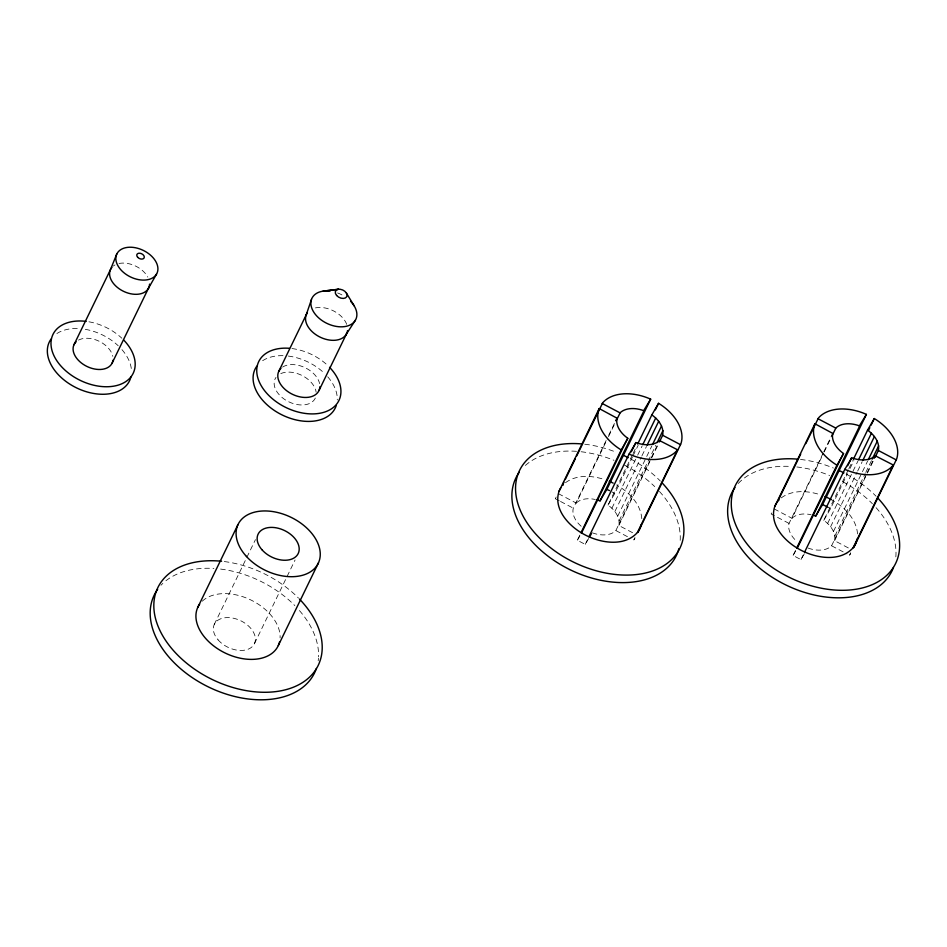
<?xml version="1.0" encoding="UTF-8"?>
<svg xmlns="http://www.w3.org/2000/svg" width="947" height="947" viewBox="0 0 947 947"><rect width="100%" height="100%" fill="white"/><g stroke="black" fill="none" stroke-linecap="round" stroke-linejoin="round"><path stroke-width="0.71" stroke-dasharray="4.74 3.55" d="M632.501 454.702L608.021 505.106C614.485 509.652 620.439 517.145 618.865 525.49L632.916 532.889M848.24 469.913L823.76 520.329C830.211 524.875 836.177 532.368 834.603 540.713L848.654 548.1M606.139 440.521L573.231 508.385A24.504 16.206 25.9 0 0 581.399 526.461M823.156 453.092L788.958 523.608A24.504 16.206 25.9 0 0 795.989 540.654M214.235 624.523L255.453 539.624M254.506 643.534L295.085 559.961M559.239 500.785L555.404 498.761L556.623 496.264M608.72 435.218L615.799 420.622M558.375 493.659L576.25 503.07L607.808 438.07M608.459 436.745L615.538 422.161M588.643 538.5L585.282 544.288A44.533 29.452 25.9 0 1 577.41 540.145L579.836 535.138M585.282 544.288L588.939 536.771M633.152 453.376L636.372 446.747M608.021 505.106L614.745 493.529L632.418 457.129M633.058 455.827L638.16 445.327M611.904 508.231L637.023 456.49M637.662 455.164L642.173 445.883M614.899 511.498L641.297 457.105M641.948 455.779L646.458 446.499M617.74 516.151L646.091 457.792M646.73 456.454L651.879 445.848M619.125 520.85L655.833 445.244M592.313 532.83A24.504 16.206 25.9 0 0 615.751 530.758L650.684 458.964M651.323 457.638L657.123 445.706M618.865 525.49L651.134 458.952M651.714 457.839L658.804 443.255M634.999 537.505L633.78 540.003A44.533 29.452 25.9 0 0 635.958 536.653M823.807 451.766L832.176 434.519M774.101 508.882L791.988 518.293L823.547 453.293M824.186 451.968L831.277 437.372M804.382 553.723L801.02 559.511A44.533 29.452 25.9 0 1 793.136 555.356L795.575 550.349M801.02 559.511L804.666 551.994M848.879 468.587L852.75 460.633M823.76 520.329L830.483 508.74L847.518 473.666M850.063 468.41L853.886 460.538M827.631 523.442L857.911 461.106M830.626 526.71L857.035 472.328M857.686 471.002L862.184 461.722M833.478 531.374L861.817 473.003M862.468 471.677L867.618 461.071M834.852 536.073L865.132 473.725M865.771 472.399L871.571 460.467M808.051 548.053A24.504 16.206 25.9 0 0 831.478 545.981L866.422 474.187M867.061 472.861L872.862 460.917M834.603 540.713L866.86 474.175M867.452 473.062L873.3 460.905M850.737 552.717L849.518 555.226A44.533 29.452 25.9 0 0 850.726 553.545M577.41 540.145L580.097 535.517M793.136 555.356L795.823 550.728M576.25 503.07L576.403 502.904A24.504 16.206 25.9 0 1 595.308 499.495M791.988 518.293L792.142 518.127A24.504 16.206 25.9 0 1 811.046 514.718M565.501 482.686C576.841 474.281 592.408 475.418 605.121 479.738M781.228 497.897C792.568 489.504 808.134 490.641 820.848 494.95M789.029 523.395L771.142 513.984A44.533 29.452 25.9 0 1 771.935 512.232M831.632 545.815L846.961 553.877M560.517 501.46L573.29 508.172M615.905 530.592L628.678 537.316M857.532 533.919C856.502 519.737 845.683 508.385 834.129 501.223A44.533 29.452 25.9 0 0 832.366 500.182M641.806 518.707C640.764 504.514 629.944 493.174 618.403 486.012A44.533 29.452 25.9 0 0 616.627 484.959M160.978 585.27A89.113 58.939 25.9 0 1 162.848 583.388M165.903 580.76A89.113 58.939 25.9 0 1 213.88 568.449M220.615 569.076A89.113 58.939 25.9 0 1 294.848 605.607M299.43 610.555A89.113 58.939 25.9 0 1 318.523 656.887M318.441 658.224A89.113 58.939 25.9 0 1 318.168 660.864M202.256 601.191A44.556 29.464 25.9 0 1 250.221 599.676A44.556 29.464 25.9 0 1 280.099 637.935M224.273 561.559A89.113 58.939 25.9 0 1 298.494 598.09M282.561 367.105A22.278 14.738 25.9 0 1 304.271 367.306A22.278 14.738 25.9 0 1 319.601 383.618M315.458 307.905A22.278 14.738 25.9 0 1 346.72 324.359M315.327 398.048A22.278 14.738 25.9 0 1 287.781 401.303A22.278 14.738 25.9 0 1 276.003 377.368M280.786 373.603A22.278 14.738 25.9 0 1 302.59 375.781A22.278 14.738 25.9 0 1 316.132 392.2M262.627 360.7A44.556 29.464 25.9 0 1 285.615 355.8M288.314 356.072A44.556 29.464 25.9 0 1 323.957 372.893M327.721 376.799A44.556 29.464 25.9 0 1 337.262 399.977M337.617 292.978A24.35 16.099 25.9 0 1 343.359 295.689M291.96 348.555A44.556 29.464 25.9 0 1 327.603 365.376M738.269 483.467A89.113 58.939 25.9 0 1 791.455 466.48M796.841 466.966A89.113 58.939 25.9 0 1 829.69 475.524M842.854 481.763A89.113 58.939 25.9 0 1 872.388 503.733M876.082 507.675A89.113 58.939 25.9 0 1 895.637 558.671M827.82 507.19A44.533 29.452 25.9 0 1 830.483 508.74M800.499 459.449A89.113 58.939 25.9 0 1 833.348 468.007M846.511 474.246A89.113 58.939 25.9 0 1 876.046 496.216M525.372 465.451A89.113 58.939 25.9 0 1 578.404 451.47M581.115 451.743A89.113 58.939 25.9 0 1 613.964 460.313M624.547 465.178A89.113 58.939 25.9 0 1 654.708 486.592M659.455 491.469A89.113 58.939 25.9 0 1 680.171 540.808M555.404 498.761A44.533 29.452 25.9 0 1 556.197 497.009M612.082 491.967A44.533 29.452 25.9 0 1 614.745 493.529M584.761 444.226A89.113 58.939 25.9 0 1 614.911 451.719M630.773 459.023A89.113 58.939 25.9 0 1 660.308 481.005M56.879 333.545A44.556 29.464 25.9 0 1 79.856 328.645M85.289 329.319A44.556 29.464 25.9 0 1 118.197 345.738M121.962 349.644A44.556 29.464 25.9 0 1 131.503 370.774M78.483 340.127A21.165 13.992 25.9 0 1 98.879 341.121A21.165 13.992 25.9 0 1 112.811 356.332M113.32 266.048A21.165 13.992 25.9 0 1 114.978 264.959M119.014 263.503A21.165 13.992 25.9 0 1 147.791 277.092M88.935 321.802A44.556 29.464 25.9 0 1 121.843 338.221M218.106 639.888A22.266 14.726 25.9 0 0 254.056 644.386A22.266 14.726 25.9 0 0 230.938 617.799A22.266 14.726 25.9 0 0 218.106 639.888"/><path stroke-width="1.42" d="M680.55 444.699L662.663 435.289C664.238 426.943 658.283 419.45 651.832 414.904L658.544 403.327L659.704 404.038A44.556 29.464 25.9 0 1 680.881 443.859L637.958 532.392M896.276 459.922L878.402 450.512C879.976 442.166 874.01 434.673 867.559 430.127L874.282 418.538L875.442 419.249A44.556 29.464 25.9 0 1 896.608 459.082L853.697 547.615M857.189 538.867L856.135 542.607A44.533 29.452 25.9 0 1 853.164 547.709C841.054 561.287 819.735 558.671 804.666 551.994A44.533 29.452 25.9 0 1 796.794 547.84C783.181 539.612 769.071 523.431 774.788 506.467L814.941 423.783L832.756 433.406A24.504 16.206 25.9 0 0 843.386 453.4L797.173 548.408M641.261 524.674L640.397 527.384A44.533 29.452 25.9 0 1 637.438 532.486C625.328 546.064 604.008 543.448 588.939 536.771A44.533 29.452 25.9 0 1 581.056 532.628C567.442 524.389 553.332 508.208 559.061 491.244L599.202 408.559L617.03 418.183A24.504 16.206 25.9 0 0 627.66 438.177L581.434 533.197M306.07 315.28L311.468 299.453M599.202 408.559L598.871 409.412A44.556 29.464 25.9 0 0 620.048 449.233L621.208 449.943L581.056 532.628M814.941 423.783L814.609 424.623A44.556 29.464 25.9 0 0 835.775 464.456L836.935 465.166L796.794 547.84M116.73 254.151L110.444 269.658L73.937 344.826M112.22 362.902L148.715 287.734M278.69 371.52L306.426 314.392M197.722 607.489L237.875 524.804M318.985 390.531L346.72 333.403M278.311 645.534L318.464 562.849M562.66 484.828L563.927 482.212M565.205 479.584L575.409 458.585M576.676 455.957L602.742 402.747A44.556 29.464 25.9 0 1 649.417 398.616L650.672 399.172L606.873 489.374L599.842 500.845A24.504 16.206 25.9 0 0 596.823 499.874M615.799 420.622L617.089 417.97M616.189 420.823L620.202 412.703A24.504 16.206 25.9 0 1 643.64 410.643L650.672 399.172M600.149 500.963L643.948 410.761M588.939 536.771L629.08 454.087L636.112 442.628A24.504 16.206 25.9 0 0 659.55 440.556L677.578 449.801L637.438 532.486M631.294 451.79L635.804 442.509M637.651 444.084L651.832 414.904M655.36 409.885L658.544 403.327M642.812 444.557L655.703 418.029M647.097 445.173L658.698 421.297M652.53 444.522L661.551 425.949M657.123 442.592L662.924 430.648M659.443 441.929L662.722 435.075M778.387 500.052L800.7 454.11M805.79 443.61L818.468 417.958A44.556 29.464 25.9 0 1 865.156 413.839L866.398 414.395L822.6 504.597L815.568 516.056A24.504 16.206 25.9 0 0 814.077 515.535M831.916 436.046L835.941 427.926A24.504 16.206 25.9 0 1 859.379 425.854L866.398 414.395M815.876 516.174L859.675 425.972M804.666 551.994L844.819 469.31L851.85 457.851A24.504 16.206 25.9 0 0 875.277 455.779L893.317 465.024L853.164 547.709M847.672 465.687L851.542 457.721M853.389 459.307L867.559 430.127M868.553 430.352L869.819 427.724M871.098 425.108L874.282 418.538M858.55 459.769L871.429 433.241M862.835 460.396L874.424 436.508M868.257 459.745L877.277 441.172M872.211 459.129L878.65 445.871M874.152 458.265L875.43 455.614M875.182 457.141L878.461 450.298M148.3 288.551L156.575 274.038A22.278 14.738 25.9 0 0 133.444 247.427A22.278 14.738 25.9 0 0 120.612 269.54A22.278 14.738 25.9 0 0 156.575 274.038M621.208 449.943L627.92 438.354M589.993 536.18L591.33 533.871M836.935 465.166L843.659 453.577M345.75 335.084L355.409 320.193M677.578 449.801L677.01 450.523A44.556 29.464 25.9 0 1 630.335 454.643L629.08 454.087M893.317 465.024L892.749 465.735A44.556 29.464 25.9 0 1 846.062 469.866L844.819 469.31M562.589 485.432L563.24 484.757M778.327 500.643L778.967 499.98M324.371 290.989L338.73 289.237M323.022 291.143L338.387 289.285M825.003 496.524L826.258 497.08A44.533 29.452 25.9 0 1 831.466 499.673M609.276 481.301L610.519 481.857A44.533 29.452 25.9 0 1 613.159 483.1M817.9 418.681L835.787 428.091M602.174 403.458L620.048 412.868M346.389 293.061L354.166 305.845M279.554 641.865A44.556 29.464 25.9 0 1 225.812 653.335A44.556 29.464 25.9 0 1 199.663 604.15M299.453 599.06A89.113 58.939 25.9 0 1 283.283 690.316A89.113 58.939 25.9 0 1 159.889 630.418A89.113 58.939 25.9 0 1 221.562 561.251M316.369 668.475A89.113 58.939 25.9 0 1 207.334 686.409A89.113 58.939 25.9 0 1 157.664 589.306M319.873 386.743A22.278 14.738 25.9 0 1 292.73 394.437A22.278 14.738 25.9 0 1 280.951 368.371M347.525 330.61A22.278 14.738 25.9 0 1 321.14 337.617A22.278 14.738 25.9 0 1 307.396 312.723M336.185 405.766A44.556 29.464 25.9 0 1 281.673 414.727A44.556 29.464 25.9 0 1 256.826 366.181M329.556 367.306A44.556 29.464 25.9 0 1 321.85 412.845A44.556 29.464 25.9 0 1 260.129 383.701A44.556 29.464 25.9 0 1 289.261 348.283M350.662 301.371A24.35 16.099 25.9 0 1 346.034 326.348A24.35 16.099 25.9 0 1 312.344 309.539A24.35 16.099 25.9 0 1 330.112 291.12M893.459 567.513A89.113 58.939 25.9 0 1 784.211 584.145A89.113 58.939 25.9 0 1 734.979 487.516M822.6 504.597A44.533 29.452 25.9 0 1 827.82 507.19M877.916 498.181A89.113 58.939 25.9 0 1 860.219 588.454A89.113 58.939 25.9 0 1 737.453 528.698A89.113 58.939 25.9 0 1 797.788 459.165M838.687 470.328A89.113 58.939 25.9 0 1 843.931 472.884M774.788 506.467A44.533 29.452 25.9 0 1 777.759 501.365M678.892 548.597A89.113 58.939 25.9 0 1 571.088 570.212A89.113 58.939 25.9 0 1 519.24 472.293M606.873 489.374A44.533 29.452 25.9 0 1 609.501 490.617M662.19 482.958A89.113 58.939 25.9 0 1 644.481 573.243A89.113 58.939 25.9 0 1 521.726 513.475A89.113 58.939 25.9 0 1 582.062 443.954M622.948 455.116A89.113 58.939 25.9 0 1 628.192 457.661M559.061 491.244A44.533 29.452 25.9 0 1 560.813 487.823M123.797 340.139A44.556 29.464 25.9 0 1 115.321 385.855A44.556 29.464 25.9 0 1 53.683 355.101A44.556 29.464 25.9 0 1 86.201 321.388M130.97 376.74A44.556 29.464 25.9 0 1 77.228 388.211A44.556 29.464 25.9 0 1 51.079 339.026M112.977 360.239A21.165 13.992 25.9 0 1 86.662 366.311A21.165 13.992 25.9 0 1 76.091 341.843M149.567 284.124A21.165 13.992 25.9 0 1 124.412 291.735A21.165 13.992 25.9 0 1 111.935 267.35M245.64 555.558A44.556 29.464 25.9 0 0 317.576 564.554A44.556 29.464 25.9 0 0 271.292 511.356A44.556 29.464 25.9 0 0 245.64 555.558M261.905 549.686A22.266 14.726 25.9 0 0 297.855 554.184A22.266 14.726 25.9 0 0 274.737 527.597A22.266 14.726 25.9 0 0 261.905 549.686M336.611 295.476A6.25 4.131 25.9 0 0 346.709 296.742A6.25 4.131 25.9 0 0 340.21 289.273A6.25 4.131 25.9 0 0 336.611 295.476M137.611 257.205A3.989 2.64 25.9 0 0 144.062 258.01A3.989 2.64 25.9 0 0 139.907 253.24A3.989 2.64 25.9 0 0 137.611 257.205"/></g></svg>
